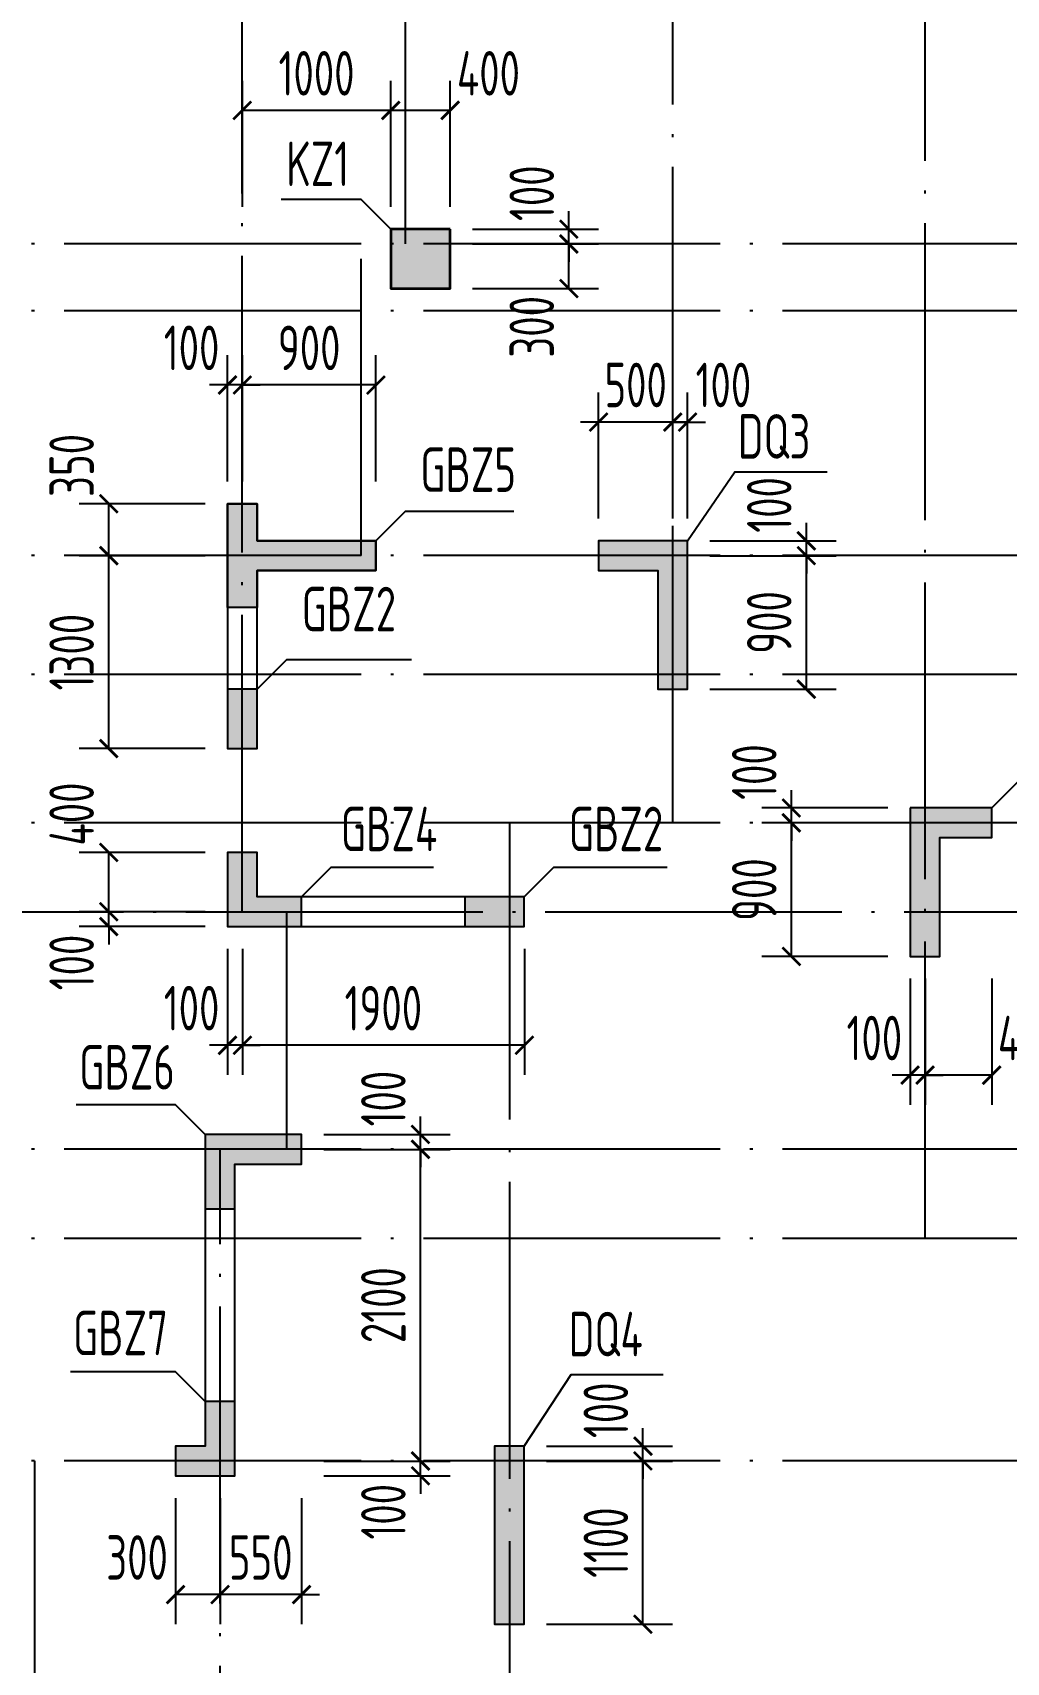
# Model space of a CAD drawing. Extents: x -655480 to 203344, y -294099 to 287156.
# Drawn here: x -291585 to -285024, y 133016 to 143997 of the extents above; entities that cross this region are included whole.
import ezdxf
from ezdxf.enums import TextEntityAlignment as Align

# ---------------------------------------------------------------- set-up
doc = ezdxf.new("R2010")
doc.units = 0
doc.header["$LTSCALE"] = 1000
doc.linetypes.add('DOTE', pattern=[2.42, 2, -0.2, 0.02, -0.2])
doc.layers.get('0').update_dxf_attribs({"linetype": 'CONTINUOUS'})
doc.layers.get('DEFPOINTS').update_dxf_attribs({"linetype": 'CONTINUOUS'})
for name, color, linetype in [('A-DOTE', 10, 'DOTE'), ('COLU_DE_TEXT', 7, 'CONTINUOUS'), ('LABEL', 1, 'CONTINUOUS'), ('S-Q墙实线', 6, 'CONTINUOUS'), ('S-Q墙标注', 3, 'CONTINUOUS'), ('S-X详图填充', 252, 'CONTINUOUS'), ('S-X详图实线', 4, 'CONTINUOUS'), ('S-Z柱实线', 6, 'CONTINUOUS'), ('S-Z柱编号', 6, 'CONTINUOUS')]:
    doc.layers.add(name, color=color, linetype=linetype)
doc.styles.add('TSSD_REIN', font='tssdeng.shx', dxfattribs={"width": 0.7, "height": 300, "bigfont": 'tssdchn.shx'})
doc.styles.add('结构文字', font='zstxt.shx', dxfattribs={"width": 0.7, "bigfont": 'zshz.shx'})
doc.dimstyles.new('STRUCK', dxfattribs={"dimtxt": 400, "dimasz": 121, "dimexe": 200, "dimexo": 150, "dimgap": 115, "dimtad": 1, "dimdec": 0, "dimdsep": 46, "dimtxsty": '结构文字', "dimblk": 'ARCHTICK', "dimcen": 400, "dimclrd": 3, "dimclre": 3, "dimclrt": 7, "dimadec": 0, "dimazin": 0, "dimtfac": 1, "dimtdec": 0, "dimtix": 1, "dimtmove": 2, "dimatfit": 3, "dimldrblk": '_DIMX', "dimfxl": 1, "dimtolj": 1, "dimtzin": 0, "dimarcsym": 0})

# ---------------------------------------------------------------- blocks, each defined once
blk = doc.blocks.new('20210726.16350016')
at = {"layer": 'A-DOTE'}
for p, q in [((18500, 13100.3), (18500, 21100)), ((19600, 17600), (19600, 21100)), ((21400, 13700), (21400, 21100)), ((23100, 10900), (23100, 21100)), ((55600, 17600), (3600, 17600)), ((19300, 15500), (19300, 17600)), ((55600, 17150), (3600, 17150)), ((55600, 15500), (3600, 15500)), ((55600, 14700), (3600, 14700)), ((55600, 13700), (3600, 13700)), ((20299.8, 13700), (20300, 3600)), ((3600, 13100.3), (55600, 13100.3)), ((18800, 11500), (18800, 13100)), ((55600, 11500), (3600, 11500)), ((18350, 3600), (18350, 11500)), ((55600, 10900), (3600, 10900)), ((55600, 9400), (3600, 9400)), ((17100, 9400), (17100, 3600))]:
    blk.add_line(p, q, dxfattribs=at)
blk = doc.blocks.new('_ArchTick')
at = {"color": 0, "linetype": 'ByBlock', "const_width": 0.15}
blk.add_lwpolyline([(-0.5, -0.5), (0.5, 0.5)], dxfattribs=at)
blk = doc.blocks.new('*D1932')
at = {"layer": 'DEFPOINTS', "color": 0, "transparency": 16777216}
for p in [(-288273, 134373), (-287473, 134373), (-288273, 133273)]:
    blk.add_point(p, dxfattribs=at)
at = {"layer": 'S-Q墙标注', "color": 3, "lineweight": -2, "transparency": 16777216}
for p, q in [((-288123, 134373), (-287273, 134373)), ((-287473, 133273), (-287473, 134373)), ((-288123, 133273), (-287273, 133273))]:
    blk.add_line(p, q, dxfattribs=at)
at = {"layer": 'S-Q墙标注', "color": 3, "lineweight": -2, "transparency": 16777216, "xscale": 121, "yscale": 121, "zscale": 121}
for p, rotation in [((-287473, 134373), 90), ((-287473, 133273), 270)]:
    blk.add_blockref('_ArchTick', p, dxfattribs=dict(at, rotation=rotation))
at = {"layer": 'S-Q墙标注', "color": 7, "transparency": 16777216, "insert": (-287723, 133823), "char_height": 300, "attachment_point": 5, "rotation": 90, "style": 'TSSD_REIN'}
blk.add_mtext('\\A1;1100', dxfattribs=at)
blk = doc.blocks.new('_DIMX')
blk.add_line((-150, 0), (150, 0))
at = {"const_width": 50}
blk.add_lwpolyline([(-70, -70), (70, 70)], dxfattribs=at)
blk = doc.blocks.new('*D1933')
at = {"layer": 'DEFPOINTS', "color": 0, "transparency": 16777216}
for p in [(-288273, 134473), (-287473, 134473), (-288273, 134373)]:
    blk.add_point(p, dxfattribs=at)
at = {"layer": 'S-Q墙标注', "color": 3, "lineweight": -2, "transparency": 16777216}
for p, q in [((-287473, 134473), (-287473, 134594)), ((-288123, 134473), (-287273, 134473)), ((-287473, 134373), (-287473, 134473)), ((-288123, 134373), (-287273, 134373)), ((-287473, 134373), (-287473, 134252))]:
    blk.add_line(p, q, dxfattribs=at)
at = {"layer": 'S-Q墙标注', "color": 3, "lineweight": -2, "transparency": 16777216, "xscale": 121, "yscale": 121, "zscale": 121}
for p, rotation in [((-287473, 134473), 270), ((-287473, 134373), 90)]:
    blk.add_blockref('_ArchTick', p, dxfattribs=dict(at, rotation=rotation))
at = {"layer": 'S-Q墙标注', "color": 7, "transparency": 16777216, "insert": (-287723, 134715), "char_height": 300, "attachment_point": 5, "rotation": 90, "style": 'TSSD_REIN'}
blk.add_mtext('\\A1;100', dxfattribs=at)
blk = doc.blocks.new('*D1942')
at = {"layer": 'DEFPOINTS', "color": 0, "transparency": 16777216}
for p in [(-286473, 138673), (-285673, 138673), (-285673, 137773)]:
    blk.add_point(p, dxfattribs=at)
at = {"layer": 'S-Q墙标注', "color": 3, "lineweight": -2, "transparency": 16777216}
for p, q in [((-285823, 138673), (-286673, 138673)), ((-286473, 137773), (-286473, 138673)), ((-285823, 137773), (-286673, 137773))]:
    blk.add_line(p, q, dxfattribs=at)
at = {"layer": 'S-Q墙标注', "color": 3, "lineweight": -2, "transparency": 16777216, "xscale": 121, "yscale": 121, "zscale": 121}
for p, rotation in [((-286473, 138673), 90), ((-286473, 137773), 270)]:
    blk.add_blockref('_ArchTick', p, dxfattribs=dict(at, rotation=rotation))
at = {"layer": 'S-Q墙标注', "color": 7, "transparency": 16777216, "insert": (-286723, 138223), "char_height": 300, "attachment_point": 5, "rotation": 90, "style": 'TSSD_REIN'}
blk.add_mtext('\\A1;900', dxfattribs=at)
blk = doc.blocks.new('*D1943')
at = {"layer": 'DEFPOINTS', "color": 0, "transparency": 16777216}
for p in [(-286473, 138773), (-285673, 138773), (-285673, 138673)]:
    blk.add_point(p, dxfattribs=at)
at = {"layer": 'S-Q墙标注', "color": 3, "lineweight": -2, "transparency": 16777216}
for p, q in [((-286473, 138773), (-286473, 138894)), ((-285823, 138773), (-286673, 138773)), ((-286473, 138673), (-286473, 138773)), ((-285823, 138673), (-286673, 138673)), ((-286473, 138673), (-286473, 138552))]:
    blk.add_line(p, q, dxfattribs=at)
at = {"layer": 'S-Q墙标注', "color": 3, "lineweight": -2, "transparency": 16777216, "xscale": 121, "yscale": 121, "zscale": 121}
for p, rotation in [((-286473, 138773), 270), ((-286473, 138673), 90)]:
    blk.add_blockref('_ArchTick', p, dxfattribs=dict(at, rotation=rotation))
at = {"layer": 'S-Q墙标注', "color": 7, "transparency": 16777216, "insert": (-286723, 139015), "char_height": 300, "attachment_point": 5, "rotation": 90, "style": 'TSSD_REIN'}
blk.add_mtext('\\A1;100', dxfattribs=at)
blk = doc.blocks.new('*D1944')
at = {"layer": 'DEFPOINTS', "color": 0, "transparency": 16777216}
for p in [(-285572, 137773), (-285123, 137773), (-285572, 136973)]:
    blk.add_point(p, dxfattribs=at)
at = {"layer": 'S-Q墙标注', "color": 3, "lineweight": -2, "transparency": 16777216}
for p, q in [((-285572, 137623), (-285572, 136773)), ((-285123, 137623), (-285123, 136773)), ((-285123, 136973), (-285572, 136973))]:
    blk.add_line(p, q, dxfattribs=at)
at = {"layer": 'S-Q墙标注', "color": 3, "lineweight": -2, "transparency": 16777216, "xscale": 121, "yscale": 121, "zscale": 121, "rotation": 180}
blk.add_blockref('_ArchTick', (-285572, 136973), dxfattribs=at)
at = {"layer": 'S-Q墙标注', "color": 3, "lineweight": -2, "transparency": 16777216, "xscale": 121, "yscale": 121, "zscale": 121}
blk.add_blockref('_ArchTick', (-285123, 136973), dxfattribs=at)
at = {"layer": 'S-Q墙标注', "color": 7, "transparency": 16777216, "insert": (-284865, 137223), "char_height": 300, "attachment_point": 5, "style": 'TSSD_REIN'}
blk.add_mtext('\\A1;450', dxfattribs=at)
blk = doc.blocks.new('*D1945')
at = {"layer": 'DEFPOINTS', "color": 0, "transparency": 16777216}
for p in [(-285673, 137773), (-285572, 137773), (-285673, 136973)]:
    blk.add_point(p, dxfattribs=at)
at = {"layer": 'S-Q墙标注', "color": 3, "lineweight": -2, "transparency": 16777216}
for p, q in [((-285673, 137623), (-285673, 136773)), ((-285572, 137623), (-285572, 136773)), ((-285673, 136973), (-285794, 136973)), ((-285572, 136973), (-285673, 136973)), ((-285572, 136973), (-285451, 136973))]:
    blk.add_line(p, q, dxfattribs=at)
at = {"layer": 'S-Q墙标注', "color": 3, "lineweight": -2, "transparency": 16777216, "xscale": 121, "yscale": 121, "zscale": 121}
blk.add_blockref('_ArchTick', (-285673, 136973), dxfattribs=at)
at = {"layer": 'S-Q墙标注', "color": 3, "lineweight": -2, "transparency": 16777216, "xscale": 121, "yscale": 121, "zscale": 121, "rotation": 180}
blk.add_blockref('_ArchTick', (-285572, 136973), dxfattribs=at)
at = {"layer": 'S-Q墙标注', "color": 7, "transparency": 16777216, "insert": (-285914, 137223), "char_height": 300, "attachment_point": 5, "style": 'TSSD_REIN'}
blk.add_mtext('\\A1;100', dxfattribs=at)
blk = doc.blocks.new('*D1946')
at = {"layer": 'DEFPOINTS', "color": 0, "transparency": 16777216}
for p in [(-291072, 138074), (-290272, 138074), (-290272, 137974)]:
    blk.add_point(p, dxfattribs=at)
at = {"layer": 'S-Q墙标注', "color": 3, "lineweight": -2, "transparency": 16777216}
for p, q in [((-291072, 138074), (-291072, 138195)), ((-290422, 138074), (-291272, 138074)), ((-291072, 137974), (-291072, 138074)), ((-290422, 137974), (-291272, 137974)), ((-291072, 137974), (-291072, 137853))]:
    blk.add_line(p, q, dxfattribs=at)
at = {"layer": 'S-Q墙标注', "color": 3, "lineweight": -2, "transparency": 16777216, "xscale": 121, "yscale": 121, "zscale": 121}
for p, rotation in [((-291072, 138074), 270), ((-291072, 137974), 90)]:
    blk.add_blockref('_ArchTick', p, dxfattribs=dict(at, rotation=rotation))
at = {"layer": 'S-Q墙标注', "color": 7, "transparency": 16777216, "insert": (-291322, 137732), "char_height": 300, "attachment_point": 5, "rotation": 90, "style": 'TSSD_REIN'}
blk.add_mtext('\\A1;100', dxfattribs=at)
blk = doc.blocks.new('*D1947')
at = {"layer": 'DEFPOINTS', "color": 0, "transparency": 16777216}
for p in [(-291072, 138474), (-290272, 138474), (-290272, 138074)]:
    blk.add_point(p, dxfattribs=at)
at = {"layer": 'S-Q墙标注', "color": 3, "lineweight": -2, "transparency": 16777216}
for p, q in [((-290422, 138474), (-291272, 138474)), ((-291072, 138074), (-291072, 138474)), ((-290422, 138074), (-291272, 138074))]:
    blk.add_line(p, q, dxfattribs=at)
at = {"layer": 'S-Q墙标注', "color": 3, "lineweight": -2, "transparency": 16777216, "xscale": 121, "yscale": 121, "zscale": 121}
for p, rotation in [((-291072, 138474), 90), ((-291072, 138074), 270)]:
    blk.add_blockref('_ArchTick', p, dxfattribs=dict(at, rotation=rotation))
at = {"layer": 'S-Q墙标注', "color": 7, "transparency": 16777216, "insert": (-291322, 138732), "char_height": 300, "attachment_point": 5, "rotation": 90, "style": 'TSSD_REIN'}
blk.add_mtext('\\A1;400', dxfattribs=at)
blk = doc.blocks.new('*D1948')
at = {"layer": 'DEFPOINTS', "color": 0, "transparency": 16777216}
for p in [(-290172, 137974), (-288272, 137974), (-290172, 137174)]:
    blk.add_point(p, dxfattribs=at)
at = {"layer": 'S-Q墙标注', "color": 3, "lineweight": -2, "transparency": 16777216}
for p, q in [((-290172, 137824), (-290172, 136974)), ((-288272, 137824), (-288272, 136974)), ((-288272, 137174), (-290172, 137174))]:
    blk.add_line(p, q, dxfattribs=at)
at = {"layer": 'S-Q墙标注', "color": 3, "lineweight": -2, "transparency": 16777216, "xscale": 121, "yscale": 121, "zscale": 121, "rotation": 180}
blk.add_blockref('_ArchTick', (-290172, 137174), dxfattribs=at)
at = {"layer": 'S-Q墙标注', "color": 3, "lineweight": -2, "transparency": 16777216, "xscale": 121, "yscale": 121, "zscale": 121}
blk.add_blockref('_ArchTick', (-288272, 137174), dxfattribs=at)
at = {"layer": 'S-Q墙标注', "color": 7, "transparency": 16777216, "insert": (-289222, 137424), "char_height": 300, "attachment_point": 5, "style": 'TSSD_REIN'}
blk.add_mtext('\\A1;1900', dxfattribs=at)
blk = doc.blocks.new('*D1949')
at = {"layer": 'DEFPOINTS', "color": 0, "transparency": 16777216}
for p in [(-290272, 137974), (-290172, 137974), (-290272, 137174)]:
    blk.add_point(p, dxfattribs=at)
at = {"layer": 'S-Q墙标注', "color": 3, "lineweight": -2, "transparency": 16777216}
for p, q in [((-290272, 137824), (-290272, 136974)), ((-290172, 137824), (-290172, 136974)), ((-290272, 137174), (-290393, 137174)), ((-290172, 137174), (-290272, 137174)), ((-290172, 137174), (-290051, 137174))]:
    blk.add_line(p, q, dxfattribs=at)
at = {"layer": 'S-Q墙标注', "color": 3, "lineweight": -2, "transparency": 16777216, "xscale": 121, "yscale": 121, "zscale": 121}
blk.add_blockref('_ArchTick', (-290272, 137174), dxfattribs=at)
at = {"layer": 'S-Q墙标注', "color": 3, "lineweight": -2, "transparency": 16777216, "xscale": 121, "yscale": 121, "zscale": 121, "rotation": 180}
blk.add_blockref('_ArchTick', (-290172, 137174), dxfattribs=at)
at = {"layer": 'S-Q墙标注', "color": 7, "transparency": 16777216, "insert": (-290514, 137424), "char_height": 300, "attachment_point": 5, "style": 'TSSD_REIN'}
blk.add_mtext('\\A1;100', dxfattribs=at)
blk = doc.blocks.new('*D1950')
at = {"layer": 'DEFPOINTS', "color": 0, "transparency": 16777216}
for p in [(-287172, 140473), (-286372, 140473), (-287172, 139573)]:
    blk.add_point(p, dxfattribs=at)
at = {"layer": 'S-Q墙标注', "color": 3, "lineweight": -2, "transparency": 16777216}
for p, q in [((-287022, 140473), (-286172, 140473)), ((-286372, 139573), (-286372, 140473)), ((-287022, 139573), (-286172, 139573))]:
    blk.add_line(p, q, dxfattribs=at)
at = {"layer": 'S-Q墙标注', "color": 3, "lineweight": -2, "transparency": 16777216, "xscale": 121, "yscale": 121, "zscale": 121}
for p, rotation in [((-286372, 140473), 90), ((-286372, 139573), 270)]:
    blk.add_blockref('_ArchTick', p, dxfattribs=dict(at, rotation=rotation))
at = {"layer": 'S-Q墙标注', "color": 7, "transparency": 16777216, "insert": (-286622, 140023), "char_height": 300, "attachment_point": 5, "rotation": 90, "style": 'TSSD_REIN'}
blk.add_mtext('\\A1;900', dxfattribs=at)
blk = doc.blocks.new('*D1951')
at = {"layer": 'DEFPOINTS', "color": 0, "transparency": 16777216}
for p in [(-287172, 140573), (-286372, 140573), (-287172, 140473)]:
    blk.add_point(p, dxfattribs=at)
at = {"layer": 'S-Q墙标注', "color": 3, "lineweight": -2, "transparency": 16777216}
for p, q in [((-286372, 140573), (-286372, 140694)), ((-287022, 140573), (-286172, 140573)), ((-286372, 140473), (-286372, 140573)), ((-287022, 140473), (-286172, 140473)), ((-286372, 140473), (-286372, 140352))]:
    blk.add_line(p, q, dxfattribs=at)
at = {"layer": 'S-Q墙标注', "color": 3, "lineweight": -2, "transparency": 16777216, "xscale": 121, "yscale": 121, "zscale": 121}
for p, rotation in [((-286372, 140573), 270), ((-286372, 140473), 90)]:
    blk.add_blockref('_ArchTick', p, dxfattribs=dict(at, rotation=rotation))
at = {"layer": 'S-Q墙标注', "color": 7, "transparency": 16777216, "insert": (-286622, 140815), "char_height": 300, "attachment_point": 5, "rotation": 90, "style": 'TSSD_REIN'}
blk.add_mtext('\\A1;100', dxfattribs=at)
blk = doc.blocks.new('*D1952')
at = {"layer": 'DEFPOINTS', "color": 0, "transparency": 16777216}
for p in [(-287272, 141373), (-287272, 140573), (-287172, 140573)]:
    blk.add_point(p, dxfattribs=at)
at = {"layer": 'S-Q墙标注', "color": 3, "lineweight": -2, "transparency": 16777216}
for p, q in [((-287272, 140723), (-287272, 141573)), ((-287172, 140723), (-287172, 141573)), ((-287272, 141373), (-287393, 141373)), ((-287172, 141373), (-287272, 141373)), ((-287172, 141373), (-287051, 141373))]:
    blk.add_line(p, q, dxfattribs=at)
at = {"layer": 'S-Q墙标注', "color": 3, "lineweight": -2, "transparency": 16777216, "xscale": 121, "yscale": 121, "zscale": 121}
blk.add_blockref('_ArchTick', (-287272, 141373), dxfattribs=at)
at = {"layer": 'S-Q墙标注', "color": 3, "lineweight": -2, "transparency": 16777216, "xscale": 121, "yscale": 121, "zscale": 121, "rotation": 180}
blk.add_blockref('_ArchTick', (-287172, 141373), dxfattribs=at)
at = {"layer": 'S-Q墙标注', "color": 7, "transparency": 16777216, "insert": (-286931, 141623), "char_height": 300, "attachment_point": 5, "style": 'TSSD_REIN'}
blk.add_mtext('\\A1;100', dxfattribs=at)
blk = doc.blocks.new('*D1953')
at = {"layer": 'DEFPOINTS', "color": 0, "transparency": 16777216}
for p in [(-287772, 141373), (-287772, 140573), (-287272, 140573)]:
    blk.add_point(p, dxfattribs=at)
at = {"layer": 'S-Q墙标注', "color": 3, "lineweight": -2, "transparency": 16777216}
for p, q in [((-287772, 140723), (-287772, 141573)), ((-287272, 140723), (-287272, 141573)), ((-287772, 141373), (-287893, 141373)), ((-287272, 141373), (-287772, 141373)), ((-287272, 141373), (-287151, 141373))]:
    blk.add_line(p, q, dxfattribs=at)
at = {"layer": 'S-Q墙标注', "color": 3, "lineweight": -2, "transparency": 16777216, "xscale": 121, "yscale": 121, "zscale": 121}
blk.add_blockref('_ArchTick', (-287772, 141373), dxfattribs=at)
at = {"layer": 'S-Q墙标注', "color": 3, "lineweight": -2, "transparency": 16777216, "xscale": 121, "yscale": 121, "zscale": 121, "rotation": 180}
blk.add_blockref('_ArchTick', (-287272, 141373), dxfattribs=at)
at = {"layer": 'S-Q墙标注', "color": 7, "transparency": 16777216, "insert": (-287522, 141623), "char_height": 300, "attachment_point": 5, "style": 'TSSD_REIN'}
blk.add_mtext('\\A1;500', dxfattribs=at)
blk = doc.blocks.new('*D1954')
at = {"layer": 'DEFPOINTS', "color": 0, "transparency": 16777216}
for p in [(-289772, 134373), (-288972, 134373), (-289772, 134273)]:
    blk.add_point(p, dxfattribs=at)
at = {"layer": 'S-Q墙标注', "color": 3, "lineweight": -2, "transparency": 16777216}
for p, q in [((-288972, 134373), (-288972, 134494)), ((-289622, 134373), (-288772, 134373)), ((-288972, 134273), (-288972, 134373)), ((-289622, 134273), (-288772, 134273)), ((-288972, 134273), (-288972, 134152))]:
    blk.add_line(p, q, dxfattribs=at)
at = {"layer": 'S-Q墙标注', "color": 3, "lineweight": -2, "transparency": 16777216, "xscale": 121, "yscale": 121, "zscale": 121}
for p, rotation in [((-288972, 134373), 270), ((-288972, 134273), 90)]:
    blk.add_blockref('_ArchTick', p, dxfattribs=dict(at, rotation=rotation))
at = {"layer": 'S-Q墙标注', "color": 7, "transparency": 16777216, "insert": (-289222, 134031), "char_height": 300, "attachment_point": 5, "rotation": 90, "style": 'TSSD_REIN'}
blk.add_mtext('\\A1;100', dxfattribs=at)
blk = doc.blocks.new('*D1955')
at = {"layer": 'DEFPOINTS', "color": 0, "transparency": 16777216}
for p in [(-289772, 136473), (-288972, 136473), (-289772, 134373)]:
    blk.add_point(p, dxfattribs=at)
at = {"layer": 'S-Q墙标注', "color": 3, "lineweight": -2, "transparency": 16777216}
for p, q in [((-289622, 136473), (-288772, 136473)), ((-288972, 134373), (-288972, 136473)), ((-289622, 134373), (-288772, 134373))]:
    blk.add_line(p, q, dxfattribs=at)
at = {"layer": 'S-Q墙标注', "color": 3, "lineweight": -2, "transparency": 16777216, "xscale": 121, "yscale": 121, "zscale": 121}
for p, rotation in [((-288972, 136473), 90), ((-288972, 134373), 270)]:
    blk.add_blockref('_ArchTick', p, dxfattribs=dict(at, rotation=rotation))
at = {"layer": 'S-Q墙标注', "color": 7, "transparency": 16777216, "insert": (-289222, 135423), "char_height": 300, "attachment_point": 5, "rotation": 90, "style": 'TSSD_REIN'}
blk.add_mtext('\\A1;2100', dxfattribs=at)
blk = doc.blocks.new('*D1956')
at = {"layer": 'DEFPOINTS', "color": 0, "transparency": 16777216}
for p in [(-289772, 136573), (-288972, 136573), (-289772, 136473)]:
    blk.add_point(p, dxfattribs=at)
at = {"layer": 'S-Q墙标注', "color": 3, "lineweight": -2, "transparency": 16777216}
for p, q in [((-288972, 136573), (-288972, 136694)), ((-289622, 136573), (-288772, 136573)), ((-288972, 136473), (-288972, 136573)), ((-289622, 136473), (-288772, 136473)), ((-288972, 136473), (-288972, 136352))]:
    blk.add_line(p, q, dxfattribs=at)
at = {"layer": 'S-Q墙标注', "color": 3, "lineweight": -2, "transparency": 16777216, "xscale": 121, "yscale": 121, "zscale": 121}
for p, rotation in [((-288972, 136573), 270), ((-288972, 136473), 90)]:
    blk.add_blockref('_ArchTick', p, dxfattribs=dict(at, rotation=rotation))
at = {"layer": 'S-Q墙标注', "color": 7, "transparency": 16777216, "insert": (-289222, 136815), "char_height": 300, "attachment_point": 5, "rotation": 90, "style": 'TSSD_REIN'}
blk.add_mtext('\\A1;100', dxfattribs=at)
blk = doc.blocks.new('*D2326')
at = {"layer": 'DEFPOINTS', "color": 0, "transparency": 16777216}
for p in [(-290322, 134273), (-289773, 134273), (-290322, 133473)]:
    blk.add_point(p, dxfattribs=at)
at = {"layer": 'S-Q墙标注', "color": 3, "lineweight": -2, "transparency": 16777216}
for p, q in [((-290322, 134123), (-290322, 133273)), ((-289773, 134123), (-289773, 133273)), ((-290322, 133473), (-290443, 133473)), ((-289773, 133473), (-290322, 133473)), ((-289773, 133473), (-289652, 133473))]:
    blk.add_line(p, q, dxfattribs=at)
at = {"layer": 'S-Q墙标注', "color": 3, "lineweight": -2, "transparency": 16777216, "xscale": 121, "yscale": 121, "zscale": 121}
blk.add_blockref('_ArchTick', (-290322, 133473), dxfattribs=at)
at = {"layer": 'S-Q墙标注', "color": 3, "lineweight": -2, "transparency": 16777216, "xscale": 121, "yscale": 121, "zscale": 121, "rotation": 180}
blk.add_blockref('_ArchTick', (-289773, 133473), dxfattribs=at)
at = {"layer": 'S-Q墙标注', "color": 7, "transparency": 16777216, "insert": (-290048, 133723), "char_height": 300, "attachment_point": 5, "style": 'TSSD_REIN'}
blk.add_mtext('\\A1;550', dxfattribs=at)
blk = doc.blocks.new('*D2327')
at = {"layer": 'DEFPOINTS', "color": 0, "transparency": 16777216}
for p in [(-290622, 134273), (-290322, 134273), (-290622, 133473)]:
    blk.add_point(p, dxfattribs=at)
at = {"layer": 'S-Q墙标注', "color": 3, "lineweight": -2, "transparency": 16777216}
for p, q in [((-290622, 134123), (-290622, 133273)), ((-290322, 134123), (-290322, 133273)), ((-290322, 133473), (-290622, 133473))]:
    blk.add_line(p, q, dxfattribs=at)
at = {"layer": 'S-Q墙标注', "color": 3, "lineweight": -2, "transparency": 16777216, "xscale": 121, "yscale": 121, "zscale": 121, "rotation": 180}
blk.add_blockref('_ArchTick', (-290622, 133473), dxfattribs=at)
at = {"layer": 'S-Q墙标注', "color": 3, "lineweight": -2, "transparency": 16777216, "xscale": 121, "yscale": 121, "zscale": 121}
blk.add_blockref('_ArchTick', (-290322, 133473), dxfattribs=at)
at = {"layer": 'S-Q墙标注', "color": 7, "transparency": 16777216, "insert": (-290881, 133723), "char_height": 300, "attachment_point": 5, "style": 'TSSD_REIN'}
blk.add_mtext('\\A1;300', dxfattribs=at)
blk = doc.blocks.new('*D2356')
at = {"layer": 'DEFPOINTS', "color": 0, "transparency": 16777216}
for p in [(-288772, 142673), (-287972, 142673), (-288772, 142573)]:
    blk.add_point(p, dxfattribs=at)
at = {"layer": 'S-Q墙标注', "color": 3, "lineweight": -2, "transparency": 16777216}
for p, q in [((-287972, 142673), (-287972, 142794)), ((-288622, 142673), (-287772, 142673)), ((-287972, 142573), (-287972, 142673)), ((-288622, 142573), (-287772, 142573)), ((-287972, 142573), (-287972, 142452))]:
    blk.add_line(p, q, dxfattribs=at)
at = {"layer": 'S-Q墙标注', "color": 3, "lineweight": -2, "transparency": 16777216, "xscale": 121, "yscale": 121, "zscale": 121}
for p, rotation in [((-287972, 142673), 270), ((-287972, 142573), 90)]:
    blk.add_blockref('_ArchTick', p, dxfattribs=dict(at, rotation=rotation))
at = {"layer": 'S-Q墙标注', "color": 7, "transparency": 16777216, "insert": (-288222, 142915), "char_height": 300, "attachment_point": 5, "rotation": 90, "style": 'TSSD_REIN'}
blk.add_mtext('\\A1;100', dxfattribs=at)
blk = doc.blocks.new('*D2359')
at = {"layer": 'DEFPOINTS', "color": 0, "transparency": 16777216}
for p in [(-288772, 142573), (-287972, 142573), (-288772, 142273)]:
    blk.add_point(p, dxfattribs=at)
at = {"layer": 'S-Q墙标注', "color": 3, "lineweight": -2, "transparency": 16777216}
for p, q in [((-288622, 142573), (-287772, 142573)), ((-287972, 142273), (-287972, 142573)), ((-288622, 142273), (-287772, 142273))]:
    blk.add_line(p, q, dxfattribs=at)
at = {"layer": 'S-Q墙标注', "color": 3, "lineweight": -2, "transparency": 16777216, "xscale": 121, "yscale": 121, "zscale": 121}
for p, rotation in [((-287972, 142573), 90), ((-287972, 142273), 270)]:
    blk.add_blockref('_ArchTick', p, dxfattribs=dict(at, rotation=rotation))
at = {"layer": 'S-Q墙标注', "color": 7, "transparency": 16777216, "insert": (-288222, 142015), "char_height": 300, "attachment_point": 5, "rotation": 90, "style": 'TSSD_REIN'}
blk.add_mtext('\\A1;300', dxfattribs=at)
blk = doc.blocks.new('*D2360')
at = {"layer": 'DEFPOINTS', "color": 0, "transparency": 16777216}
for p in [(-289172, 143473), (-289172, 142673), (-288772, 142673)]:
    blk.add_point(p, dxfattribs=at)
at = {"layer": 'S-Q墙标注', "color": 3, "lineweight": -2, "transparency": 16777216}
for p, q in [((-289172, 142823), (-289172, 143673)), ((-288772, 142823), (-288772, 143673)), ((-288772, 143473), (-289172, 143473))]:
    blk.add_line(p, q, dxfattribs=at)
at = {"layer": 'S-Q墙标注', "color": 3, "lineweight": -2, "transparency": 16777216, "xscale": 121, "yscale": 121, "zscale": 121, "rotation": 180}
blk.add_blockref('_ArchTick', (-289172, 143473), dxfattribs=at)
at = {"layer": 'S-Q墙标注', "color": 3, "lineweight": -2, "transparency": 16777216, "xscale": 121, "yscale": 121, "zscale": 121}
blk.add_blockref('_ArchTick', (-288772, 143473), dxfattribs=at)
at = {"layer": 'S-Q墙标注', "color": 7, "transparency": 16777216, "insert": (-288514, 143723), "char_height": 300, "attachment_point": 5, "style": 'TSSD_REIN'}
blk.add_mtext('\\A1;400', dxfattribs=at)
blk = doc.blocks.new('*D2362')
at = {"layer": 'DEFPOINTS', "color": 0, "transparency": 16777216}
for p in [(-290172, 143473), (-290172, 142673), (-289172, 142673)]:
    blk.add_point(p, dxfattribs=at)
at = {"layer": 'S-Q墙标注', "color": 3, "lineweight": -2, "transparency": 16777216}
for p, q in [((-290172, 142823), (-290172, 143673)), ((-289172, 142823), (-289172, 143673)), ((-289172, 143473), (-290172, 143473))]:
    blk.add_line(p, q, dxfattribs=at)
at = {"layer": 'S-Q墙标注', "color": 3, "lineweight": -2, "transparency": 16777216, "xscale": 121, "yscale": 121, "zscale": 121, "rotation": 180}
blk.add_blockref('_ArchTick', (-290172, 143473), dxfattribs=at)
at = {"layer": 'S-Q墙标注', "color": 3, "lineweight": -2, "transparency": 16777216, "xscale": 121, "yscale": 121, "zscale": 121}
blk.add_blockref('_ArchTick', (-289172, 143473), dxfattribs=at)
at = {"layer": 'S-Q墙标注', "color": 7, "transparency": 16777216, "insert": (-289672, 143723), "char_height": 300, "attachment_point": 5, "style": 'TSSD_REIN'}
blk.add_mtext('\\A1;1000', dxfattribs=at)
blk = doc.blocks.new('*D2398')
at = {"layer": 'DEFPOINTS', "color": 0, "transparency": 16777216}
for p in [(-291072, 140473), (-290272, 140473), (-290272, 139173)]:
    blk.add_point(p, dxfattribs=at)
at = {"layer": 'S-Q墙标注', "color": 3, "lineweight": -2, "transparency": 16777216}
for p, q in [((-290422, 140473), (-291272, 140473)), ((-291072, 139173), (-291072, 140473)), ((-290422, 139173), (-291272, 139173))]:
    blk.add_line(p, q, dxfattribs=at)
at = {"layer": 'S-Q墙标注', "color": 3, "lineweight": -2, "transparency": 16777216, "xscale": 121, "yscale": 121, "zscale": 121}
for p, rotation in [((-291072, 140473), 90), ((-291072, 139173), 270)]:
    blk.add_blockref('_ArchTick', p, dxfattribs=dict(at, rotation=rotation))
at = {"layer": 'S-Q墙标注', "color": 7, "transparency": 16777216, "insert": (-291322, 139823), "char_height": 300, "attachment_point": 5, "rotation": 90, "style": 'TSSD_REIN'}
blk.add_mtext('\\A1;1300', dxfattribs=at)
blk = doc.blocks.new('*D2399')
at = {"layer": 'DEFPOINTS', "color": 0, "transparency": 16777216}
for p in [(-291072, 140823), (-290272, 140823), (-290272, 140473)]:
    blk.add_point(p, dxfattribs=at)
at = {"layer": 'S-Q墙标注', "color": 3, "lineweight": -2, "transparency": 16777216}
for p, q in [((-290422, 140823), (-291272, 140823)), ((-291072, 140473), (-291072, 140823)), ((-290422, 140473), (-291272, 140473))]:
    blk.add_line(p, q, dxfattribs=at)
at = {"layer": 'S-Q墙标注', "color": 3, "lineweight": -2, "transparency": 16777216, "xscale": 121, "yscale": 121, "zscale": 121}
for p, rotation in [((-291072, 140823), 90), ((-291072, 140473), 270)]:
    blk.add_blockref('_ArchTick', p, dxfattribs=dict(at, rotation=rotation))
at = {"layer": 'S-Q墙标注', "color": 7, "transparency": 16777216, "insert": (-291322, 141081), "char_height": 300, "attachment_point": 5, "rotation": 90, "style": 'TSSD_REIN'}
blk.add_mtext('\\A1;350', dxfattribs=at)
blk = doc.blocks.new('*D2400')
at = {"layer": 'DEFPOINTS', "color": 0, "transparency": 16777216}
for p in [(-290172, 141623), (-290172, 140823), (-289272, 140823)]:
    blk.add_point(p, dxfattribs=at)
at = {"layer": 'S-Q墙标注', "color": 3, "lineweight": -2, "transparency": 16777216}
for p, q in [((-290172, 140973), (-290172, 141823)), ((-289272, 140973), (-289272, 141823)), ((-289272, 141623), (-290172, 141623))]:
    blk.add_line(p, q, dxfattribs=at)
at = {"layer": 'S-Q墙标注', "color": 3, "lineweight": -2, "transparency": 16777216, "xscale": 121, "yscale": 121, "zscale": 121, "rotation": 180}
blk.add_blockref('_ArchTick', (-290172, 141623), dxfattribs=at)
at = {"layer": 'S-Q墙标注', "color": 3, "lineweight": -2, "transparency": 16777216, "xscale": 121, "yscale": 121, "zscale": 121}
blk.add_blockref('_ArchTick', (-289272, 141623), dxfattribs=at)
at = {"layer": 'S-Q墙标注', "color": 7, "transparency": 16777216, "insert": (-289722, 141873), "char_height": 300, "attachment_point": 5, "style": 'TSSD_REIN'}
blk.add_mtext('\\A1;900', dxfattribs=at)
blk = doc.blocks.new('*D2401')
at = {"layer": 'DEFPOINTS', "color": 0, "transparency": 16777216}
for p in [(-290272, 141623), (-290272, 140823), (-290172, 140823)]:
    blk.add_point(p, dxfattribs=at)
at = {"layer": 'S-Q墙标注', "color": 3, "lineweight": -2, "transparency": 16777216}
for p, q in [((-290272, 140973), (-290272, 141823)), ((-290172, 140973), (-290172, 141823)), ((-290272, 141623), (-290393, 141623)), ((-290172, 141623), (-290272, 141623)), ((-290172, 141623), (-290051, 141623))]:
    blk.add_line(p, q, dxfattribs=at)
at = {"layer": 'S-Q墙标注', "color": 3, "lineweight": -2, "transparency": 16777216, "xscale": 121, "yscale": 121, "zscale": 121}
blk.add_blockref('_ArchTick', (-290272, 141623), dxfattribs=at)
at = {"layer": 'S-Q墙标注', "color": 3, "lineweight": -2, "transparency": 16777216, "xscale": 121, "yscale": 121, "zscale": 121, "rotation": 180}
blk.add_blockref('_ArchTick', (-290172, 141623), dxfattribs=at)
at = {"layer": 'S-Q墙标注', "color": 7, "transparency": 16777216, "insert": (-290514, 141873), "char_height": 300, "attachment_point": 5, "style": 'TSSD_REIN'}
blk.add_mtext('\\A1;100', dxfattribs=at)

msp = doc.modelspace()

# ---------------------------------------------------------------- hatches: boundary and pattern name
at = {"layer": 'S-X详图填充'}
h = msp.add_hatch(color=256, dxfattribs=at)
h.dxf.hatch_style = 1
h.paths.add_polyline_path([(-288772.49, 142673.27), (-289172.49, 142673.27), (-289172.49, 142273.27), (-288772.49, 142273.27)])
h = msp.add_hatch(color=256, dxfattribs=at)
h.dxf.hatch_style = 1
h.paths.add_polyline_path([(-290072.49, 140122.81), (-290272.49, 140122.81), (-290272.49, 140823.27), (-290072.49, 140823.27), (-290072.49, 140573.27), (-289272.37, 140573.28), (-289272.37, 140373.28), (-290072.49, 140373.27)])
h = msp.add_hatch(color=256, dxfattribs=at)
h.dxf.hatch_style = 1
h.paths.add_polyline_path([(-287172.49, 140573.27), (-287772.41, 140573.27), (-287772.41, 140373.27), (-287372.49, 140373.27), (-287372.49, 139573.27), (-287172.49, 139573.27)])
h = msp.add_hatch(color=256, dxfattribs=at)
h.dxf.hatch_style = 1
h.paths.add_polyline_path([(-290072.49, 139573.27), (-290272.49, 139573.27), (-290272.49, 139173.27), (-290072.49, 139173.27)])
h = msp.add_hatch(color=256, dxfattribs=at)
h.dxf.hatch_style = 1
h.paths.add_polyline_path([(-285672.49, 138773.27), (-285672.49, 137773.27), (-285472.49, 137773.27), (-285472.49, 138573.27), (-285122.58, 138573.27), (-285122.58, 138773.27)])
h = msp.add_hatch(color=256, dxfattribs=at)
h.dxf.hatch_style = 1
h.paths.add_polyline_path([(-289772.49, 137973.54), (-289772.49, 138173.54), (-290072.49, 138173.54), (-290072.49, 138473.54), (-290272.49, 138473.54), (-290272.49, 137973.54)])
h = msp.add_hatch(color=256, dxfattribs=at)
h.dxf.hatch_style = 1
h.paths.add_polyline_path([(-288672.49, 138173.54), (-288672.49, 137973.54), (-288272.49, 137973.54), (-288272.49, 138173.54)])
h = msp.add_hatch(color=256, dxfattribs=at)
h.dxf.hatch_style = 1
h.paths.add_polyline_path([(-290422.49, 136073.27), (-290222.49, 136073.27), (-290222.49, 136373.27), (-289772.62, 136373.27), (-289772.62, 136573.27), (-290422.49, 136573.27)])
h = msp.add_hatch(color=256, dxfattribs=at)
h.dxf.hatch_style = 1
h.paths.add_polyline_path([(-290222.49, 134773.27), (-290422.49, 134773.27), (-290422.49, 134473.27), (-290622.49, 134473.27), (-290622.49, 134273.27), (-290222.49, 134273.27)])
h = msp.add_hatch(color=256, dxfattribs=at)
h.dxf.hatch_style = 1
h.paths.add_polyline_path([(-288472.5, 133273.27), (-288272.5, 133273.27), (-288272.5, 134473.27), (-288472.5, 134473.27)])

# ---------------------------------------------------------------- linework, layer by layer
at = {"layer": 'LABEL'}
msp.add_lwpolyline([(-289172.49, 142673.27), (-289372.49, 142873.27), (-289911.44, 142873.27)], dxfattribs=at)
at = {"layer": 'S-Q墙实线'}
for points in [[(-290272.49, 140473.27), (-290272.49, 139173.27), (-290072.49, 139173.27), (-290072.49, 140373.27), (-289272.88, 140373.27), (-289272.88, 140573.27), (-290072.49, 140573.27), (-290072.49, 140823.27), (-290272.49, 140823.27)], [(-287172.49, 140573.27), (-287772.41, 140573.27), (-287772.41, 140373.27), (-287372.49, 140373.27), (-287372.49, 139573.27), (-287172.49, 139573.27)], [(-285672.49, 138773.27), (-285672.49, 137773.27), (-285472.49, 137773.27), (-285472.49, 138573.27), (-285122.58, 138573.27), (-285122.58, 138773.27)], [(-290072.49, 138173.54), (-290072.49, 138473.54), (-290272.49, 138473.54), (-290272.49, 137973.54), (-289872.62, 137973.54), (-288272.49, 137973.54), (-288272.49, 138173.54), (-289872.62, 138173.54)], [(-290222.49, 134273.27), (-290222.49, 135873.28), (-290222.49, 136373.27), (-289772.62, 136373.27), (-289772.62, 136573.27), (-290422.49, 136573.27), (-290422.49, 135873.28), (-290422.49, 134473.27), (-290622.49, 134473.27), (-290622.49, 134273.27)], [(-288272.5, 133273.27), (-288272.5, 134473.27), (-288472.5, 134473.27), (-288472.5, 133273.27)]]:
    msp.add_lwpolyline(points, close=True, dxfattribs=at)
at = {"layer": 'S-X详图实线'}
for points in [[(-288772.49, 142673.27), (-289172.49, 142673.27), (-289172.49, 142273.27), (-288772.49, 142273.27), (-288772.49, 142673.27)], [(-290072.49, 140122.81), (-290272.49, 140122.81), (-290272.49, 140823.27), (-290072.49, 140823.27), (-290072.49, 140573.27), (-289272.37, 140573.27), (-289272.37, 140373.27), (-290072.49, 140373.27), (-290072.49, 140373.27)], [(-287172.49, 140573.27), (-287772.41, 140573.27), (-287772.41, 140373.27), (-287372.49, 140373.27), (-287372.49, 139573.27), (-287172.49, 139573.27), (-287172.49, 140573.27)], [(-290072.49, 139573.27), (-290272.49, 139573.27), (-290272.49, 139173.27), (-290072.49, 139173.27), (-290072.49, 139573.27)], [(-285672.49, 138773.27), (-285672.49, 137773.27), (-285472.49, 137773.27), (-285472.49, 138573.27), (-285122.58, 138573.27), (-285122.58, 138773.27), (-285672.49, 138773.27)], [(-289772.49, 137973.54), (-289772.49, 138173.54), (-290072.49, 138173.54), (-290072.49, 138473.54), (-290272.49, 138473.54), (-290272.49, 137973.54), (-289772.49, 137973.54)], [(-288672.49, 138173.54), (-288672.49, 137973.54), (-288272.49, 137973.54), (-288272.49, 138173.54), (-288672.49, 138173.54)], [(-290422.49, 136073.27), (-290222.49, 136073.27), (-290222.49, 136373.27), (-289772.62, 136373.27), (-289772.62, 136573.27), (-290422.49, 136573.27), (-290422.49, 136073.27)], [(-290222.49, 134773.27), (-290422.49, 134773.27), (-290422.49, 134473.27), (-290622.49, 134473.27), (-290622.49, 134273.27), (-290222.49, 134273.27), (-290222.49, 134773.27)], [(-288472.5, 133273.27), (-288272.5, 133273.27), (-288272.5, 134473.27), (-288472.5, 134473.27), (-288472.5, 134073.27)]]:
    msp.add_lwpolyline(points, close=True, dxfattribs=at)
at = {"layer": 'S-Z柱实线', "lineweight": 35}
msp.add_lwpolyline([(-288772.49, 142673.27), (-289172.49, 142673.27), (-289172.49, 142273.27), (-288772.49, 142273.27)], close=True, dxfattribs=at)
at = {"layer": 'S-Z柱编号', "color": 7}
for points in [[(-287172.49, 140573.27), (-286852.79, 141038.34), (-286231.99, 141038.34)], [(-289273.08, 140573.27), (-289073.08, 140773.27), (-288341.85, 140773.27)], [(-290072.49, 139573.27), (-289872.49, 139773.27), (-289032.49, 139773.27)], [(-285122.58, 138773.27), (-284922.58, 138973.27), (-284316.57, 138973.27)], [(-289772.49, 138173.54), (-289572.49, 138373.54), (-288884.71, 138373.54)], [(-288272.49, 138173.54), (-288072.49, 138373.54), (-287310.66, 138373.54)], [(-290422.49, 136573.27), (-290622.49, 136773.27), (-291291.13, 136773.27)], [(-290422.49, 134773.27), (-290622.49, 134973.27), (-291329.04, 134973.27)], [(-288272.5, 134473.27), (-287956.54, 134955.99), (-287337.19, 134955.99)]]:
    msp.add_lwpolyline(points, dxfattribs=at)

# ---------------------------------------------------------------- block references
at = {"layer": 'A-DOTE'}
msp.add_blockref('20210726.16350016', (-308672.49, 124973.23), dxfattribs=at)

# ---------------------------------------------------------------- texts
at = {"layer": 'COLU_DE_TEXT', "style": 'TSSD_REIN', "width": 0.7}
msp.add_text('KZ1', height=300, dxfattribs=at).set_placement((-289876.34, 142873.27), align=Align.BOTTOM_LEFT)
at = {"layer": 'S-Z柱编号', "color": 7, "style": 'TSSD_REIN', "width": 0.7}
for s, p in [('DQ3', (-286833.21, 141036.9)), ('GBZ5', (-288973.08, 140812.63)), ('GBZ2', (-289772.49, 139873.27)), ('GBZ4', (-289508.31, 138391.78)), ('GBZ2', (-287972.49, 138391.78)), ('GBZ6', (-291270.91, 136786.08)), ('GBZ7', (-291312.74, 134995.72)), ('DQ4', (-287972.5, 134988.37))]:
    msp.add_text(s, height=300, dxfattribs=at).set_placement(p, align=Align.BOTTOM_LEFT)

# ---------------------------------------------------------------- dimensions: what is measured, and where the dimension line sits
at = {"layer": 'S-Q墙标注'}
for base, p1, p2, angle, picture, middle in [((-290172.49, 143473.27), (-289172.49, 142673.27), (-290172.49, 142673.27), 180, '*D2362', (-289672.49, 143723.27)), ((-290172.48, 141623.27), (-289272.37, 140823.27), (-290172.48, 140823.27), 180, '*D2400', (-289722.42, 141873.27)), ((-287772.41, 141373.27), (-287272.49, 140573.27), (-287772.41, 140573.27), 180, '*D1953', (-287522.45, 141623.27)), ((-291072.49, 140473.27), (-290272.49, 139173.27), (-290272.49, 140473.27), 90, '*D2398', (-291322.49, 139823.27)), ((-286372.49, 140473.27), (-287172.49, 139573.27), (-287172.49, 140473.27), 90, '*D1950', (-286622.49, 140023.27)), ((-286472.5, 138673.27), (-285672.5, 137773.27), (-285672.5, 138673.27), 90, '*D1942', (-286722.5, 138223.27)), ((-290172.49, 137173.54), (-288272.49, 137973.54), (-290172.49, 137973.54), 180, '*D1948', (-289222.49, 137423.54)), ((-288972.42, 136473.27), (-289772.42, 134373.27), (-289772.42, 136473.27), 90, '*D1955', (-289222.42, 135423.27)), ((-287472.5, 134373.27), (-288272.5, 133273.27), (-288272.5, 134373.27), 90, '*D1932', (-287722.5, 133823.27)), ((-290322.48, 133473.25), (-289772.61, 134273.25), (-290322.48, 134273.25), 180, '*D2326', (-290047.54, 133723.25))]:
    dim = msp.add_linear_dim(base=base, p1=p1, p2=p2, angle=angle, dimstyle='STRUCK', override={"dimtxt": 300, "dimgap": 100, "dimtxsty": 'TSSD_REIN'}, dxfattribs=at)
    dim.commit()
    dim.dimension.update_dxf_attribs({"geometry": picture, "text_midpoint": middle})
for base, p1, p2, angle, picture, middle in [((-289172.49, 143473.27), (-288772.49, 142673.27), (-289172.49, 142673.27), 180, '*D2360', (-288514.41, 143723.27)), ((-287972.49, 142673.27), (-288772.49, 142573.27), (-288772.49, 142673.27), 90, '*D2356', (-288222.49, 142915.2)), ((-287972.49, 142573.27), (-288772.49, 142273.27), (-288772.49, 142573.27), 90, '*D2359', (-288222.49, 142015.2)), ((-290272.49, 141623.27), (-290172.48, 140823.27), (-290272.49, 140823.27), 180, '*D2401', (-290514.41, 141873.27)), ((-287272.49, 141373.27), (-287172.49, 140573.27), (-287272.49, 140573.27), 180, '*D1952', (-286930.57, 141623.27)), ((-291072.49, 140823.27), (-290272.49, 140473.27), (-290272.49, 140823.27), 90, '*D2399', (-291322.49, 141081.35)), ((-286372.49, 140573.27), (-287172.49, 140473.27), (-287172.49, 140573.27), 90, '*D1951', (-286622.49, 140815.2)), ((-286472.5, 138773.27), (-285672.5, 138673.27), (-285672.5, 138773.27), 90, '*D1943', (-286722.5, 139015.2)), ((-291072.49, 138473.54), (-290272.49, 138073.54), (-290272.49, 138473.54), 90, '*D1947', (-291322.49, 138731.62)), ((-291072.49, 138073.54), (-290272.49, 137973.54), (-290272.49, 138073.54), 90, '*D1946', (-291322.49, 137731.62)), ((-290272.49, 137173.54), (-290172.49, 137973.54), (-290272.49, 137973.54), 180, '*D1949', (-290514.41, 137423.54)), ((-285672.5, 136973.27), (-285572.49, 137773.27), (-285672.5, 137773.27), 180, '*D1945', (-285914.42, 137223.27)), ((-285572.49, 136973.27), (-285122.58, 137773.27), (-285572.49, 137773.27), 180, '*D1944', (-284864.51, 137223.27)), ((-288972.42, 136573.27), (-289772.42, 136473.27), (-289772.42, 136573.27), 90, '*D1956', (-289222.42, 136815.2)), ((-287472.5, 134473.27), (-288272.5, 134373.27), (-288272.5, 134473.27), 90, '*D1933', (-287722.5, 134715.2)), ((-288972.42, 134373.27), (-289772.42, 134273.27), (-289772.42, 134373.27), 90, '*D1954', (-289222.42, 134031.35)), ((-290622.48, 133473.25), (-290322.48, 134273.25), (-290622.48, 134273.25), 180, '*D2327', (-290880.56, 133723.25))]:
    dim = msp.add_linear_dim(base=base, p1=p1, p2=p2, angle=angle, dimstyle='STRUCK', override={"dimtxt": 300, "dimgap": 100, "dimtxsty": 'TSSD_REIN'}, dxfattribs=at)
    dim.commit()
    dim.dimension.update_dxf_attribs({"geometry": picture, "text_midpoint": middle, "dimtype": 160})

doc.saveas('drawing.dxf')
